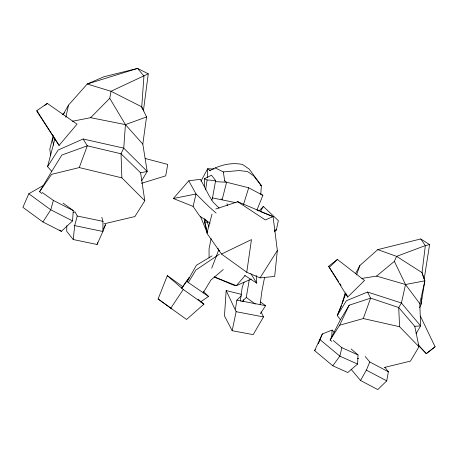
<?xml version="1.0" encoding="UTF-8"?>
<svg xmlns="http://www.w3.org/2000/svg" width="458" height="458" viewBox="0 0 458 458"><rect width="100%" height="100%" fill="white"/><g stroke="black" fill="none" stroke-linecap="round" stroke-linejoin="round"><path stroke-width="0.69" d="M204.423 186.372L204.451 178.734L211.504 175.214L215.615 180.566L212.277 199.224L211.252 200.077M101.802 217.304L102.958 221.351L102.878 231.473L97.09 244.486L73.217 239.528L66.731 231.33L66.794 225.702M207.4 177.756L207.651 168.739L213.978 169.008M331.701 337.752L332.084 330.092L322.34 333.939L314.617 350.628L332.789 365.782L347.788 372.509L357.555 364.07L358.03 354.933L351.137 348.99M43.636 185.307L28.808 193.751L22.9 207.331L42.897 221.964L61.355 231.364L72.559 220.899L73.257 210.56L63.015 203.1M241.383 294.345L226.166 290.561L224.472 315.871L232.177 330.728L253.171 334.638L263.499 316.93L261.003 311.904M143.394 110.968L148.266 73.818L111.019 91.279L109.737 98.31L125.429 124.622L123.746 148.14L121.044 153.779L121.868 177.853L144.802 200.759L134.904 216.542L104.018 223.847M260.779 194.032L261.381 185.69L249.244 169.122L242.54 164.468C231.061 162.115 219.64 165.115 209.587 170.771M215.81 209.008L237.708 201.732L273.077 216.617L277.342 250.492L274.674 276.426L260.052 277.874L246.759 272.281L221.506 254.047L206.907 233.259L212.054 214.018M73.217 239.528L74.694 225.622L77.23 216.004L74.975 211.728L73.24 212.764M419.723 307.724L420.999 304.438L421.44 300.935M421.612 299.532L421.789 298.129M260.144 304.559L261.884 291.196L264.592 277.325M240.33 301.026L242.19 287.424L244.04 282.025M141.774 180.544L147.195 171.435L142.81 144.098L146.554 116.956L141.734 106.829L143.944 76.102L137.589 68.414L103.897 76.761L87.215 84.014L68.494 105.14L62.992 114.803M246.759 272.281L251.459 239.597L221.506 254.047M205.619 189.835L207.113 179.954L204.451 178.734M241.904 301.805L246.272 297.425L249.244 279.849M420.753 238.95L429.593 244.583L424.142 279.191L422.018 272.596L425.345 245.608L420.753 238.95L377.77 249.621L359.896 265.48L355.626 273.42M235.383 309.259L236.86 300.15L241.309 295.839M420.999 304.438L424.858 280.817L422.018 272.596L396.582 256.371L377.77 249.621M351.109 369.262L360.515 380.478L377.764 389.586L386.729 380.873L388.367 371.781L384.955 367.299M211.127 238.544L209.048 248.9L209.094 258.026M232.177 330.728L236.128 311.692L226.166 290.561M65.849 117.357L68.494 105.14M429.593 244.583L425.345 245.608L396.582 256.371L394.367 261.375L405.525 284.521L401.431 302.99L398.712 307.541L399.588 326.726L418.996 346.752L410.442 361.104L384.331 367.482M416.07 333.664L420.621 325.896L419.791 303.654L424.858 280.817L405.525 284.521L376.573 276.1L361.912 278.418M193.081 206.392L196.047 193.992L188.77 180.813L173.353 198.509L193.081 206.392L199.688 216.027L210.165 223.235M333.247 340.494L341.868 347.685L339.847 356.129L332.789 365.782M53.248 135.585L49.802 149.176L50.718 155.548M243.095 301.622L243.627 299.601M53.672 136.215L52.578 140.343L53.666 145.209M41.833 193.482L39.577 191.73L51.743 171.349L47.552 166.643L54.954 138.654M345.206 292.994L342.172 303.265L343.214 300.603M42.268 192.532L53.363 200.427L50.764 209.798L42.897 221.964M97.09 244.486L97.657 242.551M243.541 204.411L248.705 187.786L226.59 182.244L215.157 181.637M356.582 274.84L359.896 265.48M330.138 340.042L339.624 325.243L363.286 318.539L370.608 298.158L367.551 292.055L346.397 300.729L337.294 315.516L340.426 319.707L330.138 340.042L331.815 341.307M39.577 191.73L51.594 174.355L79.257 167.571L87.301 145.804L83.116 138.986L58.149 150.058L47.552 166.643M211.722 268.222L218.615 250.268L217.962 248.27M198.051 299.189L203.913 304.164L186.572 319.472L158.113 298.982L167.313 275.664L182.902 286.731M346.076 293.194L337.294 315.516L341.513 305.698M257.007 209.953L262.858 195.348L260.545 193.728M318.373 343.763L322.34 333.939M360.515 380.478L366.36 370.116L369.772 361.963L365.175 356.484M204.428 218.535L204.818 222.056L207.193 232.469L204.554 222.027L205.694 219.468M339.624 325.243L349.179 305.205L370.608 298.158L398.712 307.541L414.765 326.314L418.996 346.752M103.651 228.422L105.523 224.575L102.878 231.473L74.694 225.622M200.97 181.179L207.651 168.739L210.525 170.788M187.185 281.67L196.373 265.291L212.077 255.885M260.247 211.745L263.339 206.461L278.327 220.636L276.409 229.836L274.399 231.817M203.106 292.983L210.794 280.176L223.264 269.539M188.255 282.615L195.864 270.065L219.29 254.259M340.426 319.707L349.179 305.205M181.878 288.219L189.131 277.645L181.626 288.116M51.743 171.349L61.876 155.039L87.301 145.804L121.044 153.779L140.612 172.803L144.802 200.759M260.052 277.874L277.342 250.492M260.299 313.77L265.634 305.658L260.522 302.022M170.823 308.2L183.263 289.45L167.313 275.664M314.617 350.628L315.339 349.649M59.082 145.386L77.047 124.147L47.3 103.422L36.869 110.618L36.955 111.483L59.082 145.386L36.869 110.618M245.099 275.527L236.351 285.66L233.299 285.031L214.384 277.067M258.953 211.058L263.339 206.461M72.393 121.267L90.632 117.677L109.737 98.31M328.609 266.304L347.691 297.07L364.511 280.468L337.403 259.451L328.609 266.304L338.702 281.842M329.416 267.306L337.403 259.451M62.534 114.586L64.595 112.714M376.573 276.1L394.367 261.375M44.575 105.546L47.3 103.422M418.223 344.851L426.255 353.65L435.1 346.798L420.387 316.094M426.255 353.65L435.1 346.798M200.461 302.017L208.516 296.429L203.415 291.488M251.253 279.082L236.351 285.66L214.47 276.976M274.445 230.683L276.409 229.836L274.371 230.334M90.632 117.677L125.429 124.622L146.554 116.956M141.528 183.309L165.704 175.855L167.748 164.416L145.192 158.491M140.612 172.803L147.195 171.435L123.746 148.14L83.116 138.986M188.77 180.813L200.467 179.29L209.146 195.755L213.142 202.133L219.13 208.127M215.317 167.949L223.321 171.939L239.099 170.559L247.572 171.538L253.583 175.792L261.381 185.69L260.104 185.061M414.765 326.314L420.621 325.896L401.431 302.99L367.551 292.055M204.554 222.027L207.365 222.21M207.113 179.954L215.615 180.566M174.738 198.669L173.353 198.509L196.047 193.992L209.151 206.896L216.084 213.056M212.335 197.873L235.956 202.722M236.86 300.15L265.634 305.658M236.128 311.692L263.499 316.93M77.23 216.004L102.958 221.351M363.286 318.539L399.588 326.726M79.257 167.571L121.868 177.853M357.343 358.322L358.688 358.78M257.127 210.268L258.455 210.794M260.453 211.59L273.077 216.617L265.325 219.943L237.708 201.732L238.83 202.499M341.868 347.685L358.03 354.933M357.555 364.07L339.847 356.129L319.942 339.596M148.266 73.818L137.589 68.414L87.215 84.014L111.019 91.279L141.734 106.829L142.386 109.29M53.363 200.427L73.257 210.56M72.559 220.899L50.764 209.798L28.808 193.751M369.772 361.963L388.367 371.781M366.36 370.116L386.729 380.873M248.705 187.786L262.858 195.348M218.615 250.268L219.84 250.955M244.721 275.424L256.761 283.141L256.199 275.395M220.996 198.864L222.17 199.648L226.59 182.244L224.294 180.607M186.772 281.452L208.516 296.429M183.263 289.45L203.913 304.164M158.113 298.982L171.887 308.944M246.272 297.425L255.278 304.06M59.735 230.008L61.355 231.364M332.084 330.092L334.071 332.107M418.423 345.389L426.306 353.65M125.429 124.622L142.81 144.098M405.525 284.521L419.791 303.654M339.87 283.634L341.033 285.426M250.858 273.638L256.761 283.141M346.614 294.488L347.691 297.07M200.358 216.216L207.348 233.168M206.816 220.808L208.951 226.767M226.95 203.69L227.517 205.739M223.321 171.939L224.735 181.007M344.422 294.935L344.691 297.047"/></g></svg>
